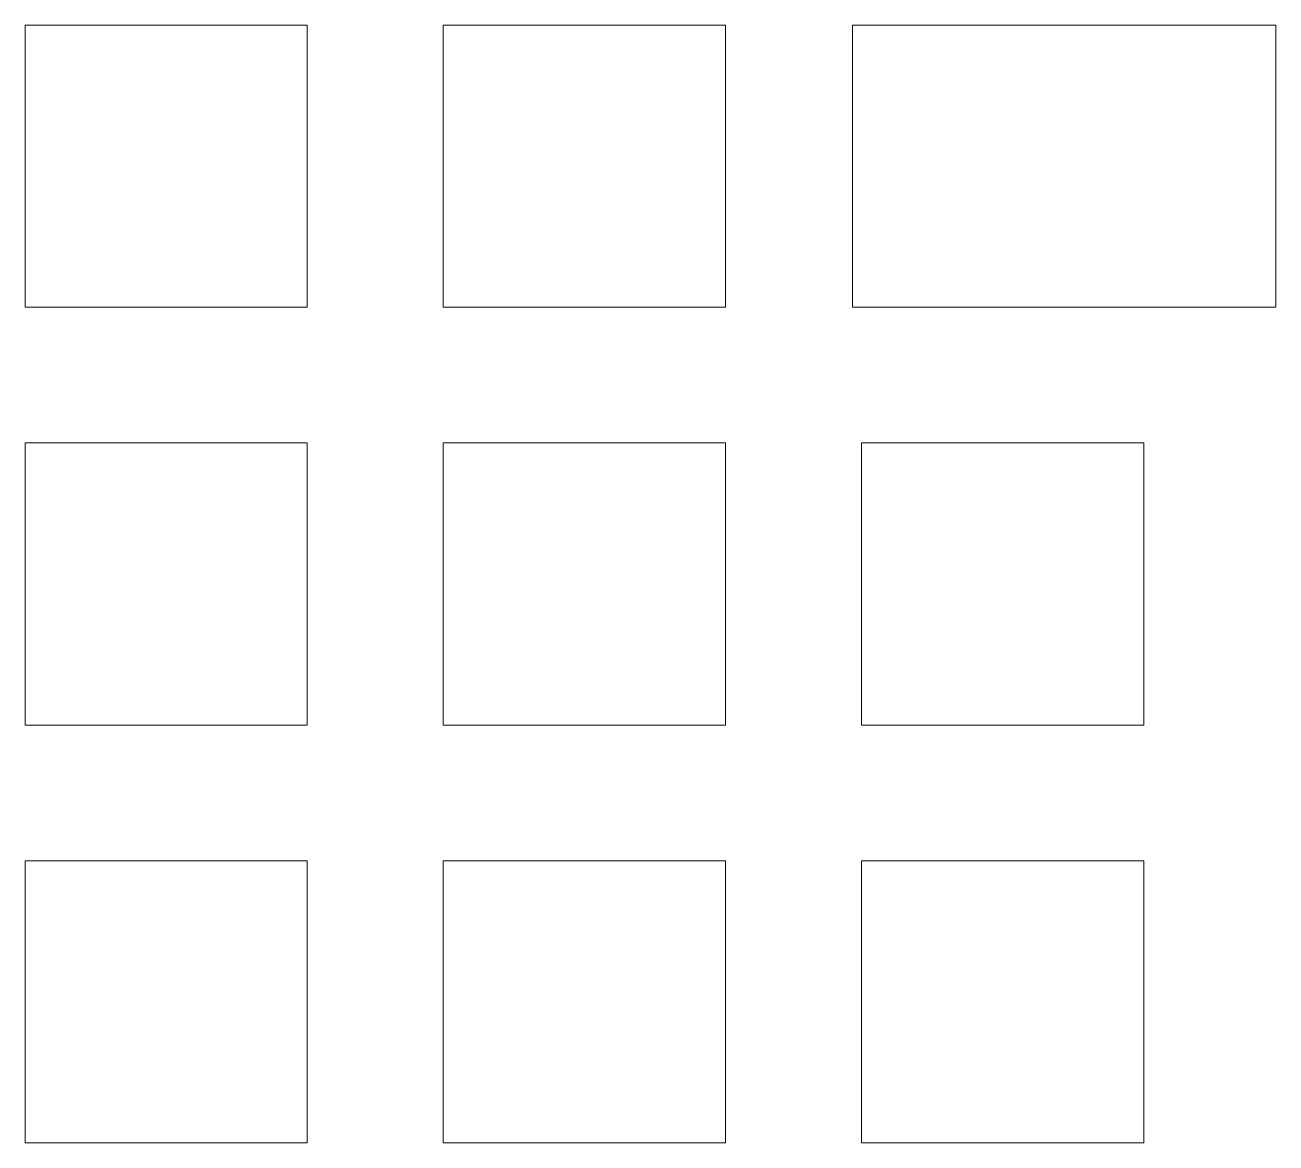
# Model space of a CAD drawing. Header units: millimetres. Extents: x -419 to 398, y -93 to 96.
# Drawn here: x -342.9 to -289.7, y -67.3 to -19.8 of the extents above; entities that cross this region are included whole.
import ezdxf

# ---------------------------------------------------------------- set-up
doc = ezdxf.new("R2010")
doc.units = ezdxf.units.MM
doc.header["$MEASUREMENT"] = 0
doc.layers.add('Master Desktop', color=7, linetype='Continuous', plot=False)

msp = doc.modelspace()

# ---------------------------------------------------------------- linework, layer by layer
at = {"layer": 'Master Desktop', "color": 250, "lineweight": 9}
for points in [[(-342.8842, -31.7665), (-342.8842, -31.7665), (-330.8842, -31.7665), (-330.8842, -31.7665), (-330.8842, -31.7665), (-330.8842, -31.7665), (-330.8842, -19.7665), (-330.8842, -19.7665), (-330.8842, -19.7665), (-330.8842, -19.7665), (-342.8842, -19.7665), (-342.8842, -19.7665), (-342.8842, -19.7665), (-342.8842, -19.7665), (-342.8842, -31.7665), (-342.8842, -31.7665)], [(-325.1042, -31.7665), (-325.1042, -31.7665), (-313.1042, -31.7665), (-313.1042, -31.7665), (-313.1042, -31.7665), (-313.1042, -31.7665), (-313.1042, -19.7665), (-313.1042, -19.7665), (-313.1042, -19.7665), (-313.1042, -19.7665), (-325.1042, -19.7665), (-325.1042, -19.7665), (-325.1042, -19.7665), (-325.1042, -19.7665), (-325.1042, -31.7665), (-325.1042, -31.7665)], [(-307.6992, -31.7664), (-307.6992, -31.7664), (-289.6992, -31.7664), (-289.6992, -31.7664), (-289.6992, -31.7664), (-289.6992, -31.7664), (-289.6992, -19.7664), (-289.6992, -19.7664), (-289.6992, -19.7664), (-289.6992, -19.7664), (-307.6992, -19.7664), (-307.6992, -19.7664), (-307.6992, -19.7664), (-307.6992, -19.7664), (-307.6992, -31.7664), (-307.6992, -31.7664)], [(-342.8842, -49.5465), (-342.8842, -49.5465), (-330.8842, -49.5465), (-330.8842, -49.5465), (-330.8842, -49.5465), (-330.8842, -49.5465), (-330.8842, -37.5465), (-330.8842, -37.5465), (-330.8842, -37.5465), (-330.8842, -37.5465), (-342.8842, -37.5465), (-342.8842, -37.5465), (-342.8842, -37.5465), (-342.8842, -37.5465), (-342.8842, -49.5465), (-342.8842, -49.5465)], [(-325.1042, -49.5465), (-325.1042, -49.5465), (-313.1042, -49.5465), (-313.1042, -49.5465), (-313.1042, -49.5465), (-313.1042, -49.5465), (-313.1042, -37.5465), (-313.1042, -37.5465), (-313.1042, -37.5465), (-313.1042, -37.5465), (-325.1042, -37.5465), (-325.1042, -37.5465), (-325.1042, -37.5465), (-325.1042, -37.5465), (-325.1042, -49.5465), (-325.1042, -49.5465)], [(-307.3242, -49.5465), (-307.3242, -49.5465), (-295.3242, -49.5465), (-295.3242, -49.5465), (-295.3242, -49.5465), (-295.3242, -49.5465), (-295.3242, -37.5465), (-295.3242, -37.5465), (-295.3242, -37.5465), (-295.3242, -37.5465), (-307.3242, -37.5465), (-307.3242, -37.5465), (-307.3242, -37.5465), (-307.3242, -37.5465), (-307.3242, -49.5465), (-307.3242, -49.5465)], [(-342.8842, -67.3265), (-342.8842, -67.3265), (-330.8842, -67.3265), (-330.8842, -67.3265), (-330.8842, -67.3265), (-330.8842, -67.3265), (-330.8842, -55.3265), (-330.8842, -55.3265), (-330.8842, -55.3265), (-330.8842, -55.3265), (-342.8842, -55.3265), (-342.8842, -55.3265), (-342.8842, -55.3265), (-342.8842, -55.3265), (-342.8842, -67.3265), (-342.8842, -67.3265)], [(-325.1042, -67.3265), (-325.1042, -67.3265), (-313.1042, -67.3265), (-313.1042, -67.3265), (-313.1042, -67.3265), (-313.1042, -67.3265), (-313.1042, -55.3265), (-313.1042, -55.3265), (-313.1042, -55.3265), (-313.1042, -55.3265), (-325.1042, -55.3265), (-325.1042, -55.3265), (-325.1042, -55.3265), (-325.1042, -55.3265), (-325.1042, -67.3265), (-325.1042, -67.3265)], [(-307.3242, -67.3265), (-307.3242, -67.3265), (-295.3242, -67.3265), (-295.3242, -67.3265), (-295.3242, -67.3265), (-295.3242, -67.3265), (-295.3242, -55.3265), (-295.3242, -55.3265), (-295.3242, -55.3265), (-295.3242, -55.3265), (-307.3242, -55.3265), (-307.3242, -55.3265), (-307.3242, -55.3265), (-307.3242, -55.3265), (-307.3242, -67.3265), (-307.3242, -67.3265)]]:
    msp.add_open_spline(points, degree=3, knots=[0, 0, 0, 0, 0.2, 0.2, 0.2, 0.2, 0.4, 0.4, 0.4, 0.4, 0.6, 0.6, 0.6, 0.6, 1, 1, 1, 1], dxfattribs=at)

doc.saveas('drawing.dxf')
